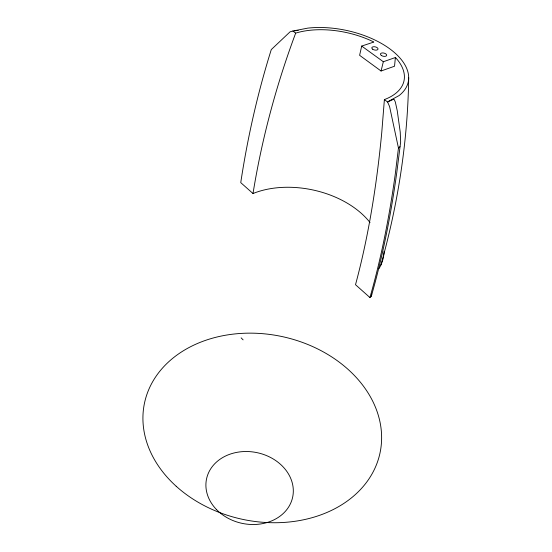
<?xml version="1.0" encoding="UTF-8"?>
<svg xmlns="http://www.w3.org/2000/svg" width="552" height="552" viewBox="0 0 552 552"><rect width="100%" height="100%" fill="white"/><g stroke="black" fill="none" stroke-linecap="round" stroke-linejoin="round"><path stroke-width="0.83" d="M408.687 77.77C407.824 141.119 398.033 204.143 380.859 265.084M384.385 99.595L381.784 132.238A940.001 342.102 77 0 1 355.509 284.708L369.93 297.542L371.31 296.203A998.43 361.539 77.4 0 0 396.75 172.783L400.648 142.002L400.228 132.1L397.24 110.71L395.342 102.037L394.238 99.532L393.5 99.325L387.58 101.989L384.385 99.595A67.109 35.314 11.9 0 0 395.943 58.036L395.377 57.532L383.329 61.741L361.698 46.071L359.614 55.317L381.059 71.008L394.542 66.219L395.377 57.532M387.58 101.989L389.588 106.557L398.454 148.026L395.294 173.956A1000.99 361.374 77.3 0 1 369.93 297.542M253.002 193.531C261.862 138.814 276.276 85.042 295.672 33.127L292.857 31.022L290.097 31.809L271.287 49.576C257.66 93.04 247.565 137.593 240.748 182.629L253.002 193.531A79.529 51.46 11.9 0 1 370.026 222.566M371.31 296.203L371.703 294.168M381.059 71.008L383.329 61.741M398.454 148.026L399.965 146.653M388.491 101.347L399.075 95.579A71.491 37.626 11.9 0 0 390.043 49.031A71.491 37.626 11.9 0 0 307.83 28.117L292.857 31.022M361.698 46.071L373.766 42.062L373.042 41.635A67.109 35.314 11.9 0 0 295.672 33.127M294.264 30.836L298.19 30.388M241.114 337.858L243.115 339.866M384.054 251.339A83.324 53.923 11.9 0 1 378.982 268.665M216.315 509.372A44.015 36.135 11.9 0 0 290.78 502.976A44.015 36.135 11.9 0 0 241.735 451.695A44.015 36.135 11.9 0 0 216.315 509.372M176.212 486.277A120.377 93.502 11.9 0 0 376.919 463.494A120.377 93.502 11.9 0 0 233.682 334.063A120.377 93.502 11.9 0 0 176.212 486.277M372.669 49.197A3.174 1.615 12.8 0 0 377.913 49.39A3.174 1.615 12.8 0 0 374.18 46.713A3.174 1.615 12.8 0 0 372.669 49.197M381.322 55.435A3.195 1.635 13 0 0 386.579 55.621A3.195 1.635 13 0 0 382.805 52.916A3.195 1.635 13 0 0 381.322 55.435"/></g></svg>
